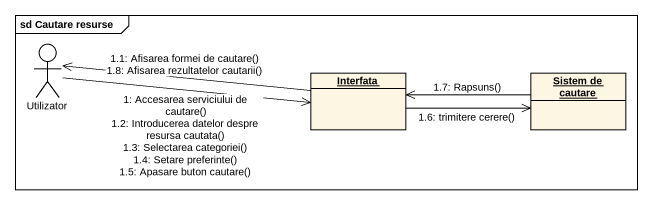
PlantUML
@startuml
mainframe sd Cautare resurse
allowmixing
hide circle
hide empty members
actor Utilizator
object Interfata
object "Sistem de cautare" as Sistem_de_cautare
Utilizator -right-> Interfata : 1: Accesarea serviciului de cautare()\n1.2: Introducerea datelor despre resursa cautata()\n1.3: Selectarea categoriei()\n1.4: Setare preferinte()\n1.5: Apasare buton cautare()
Interfata -left-> Utilizator : 1.1: Afisarea formei de cautare()\n1.8: Afisarea rezultatelor cautarii()
Interfata -right-> Sistem_de_cautare : 1.6: trimitere cerere()
Sistem_de_cautare -left-> Interfata : 1.7: Rapsuns()
@enduml
